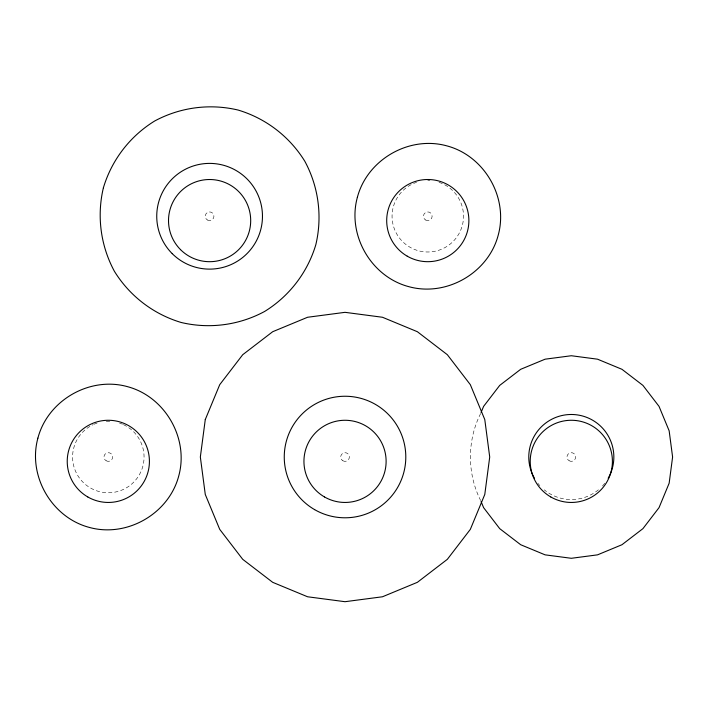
<?xml version="1.0" encoding="UTF-8"?>
<svg xmlns="http://www.w3.org/2000/svg" width="708" height="708" viewBox="0 0 708 708"><rect width="100%" height="100%" fill="white"/><g stroke="black" fill="none" stroke-linecap="round" stroke-linejoin="round"><path stroke-width="0.53" stroke-dasharray="3.54 2.66" d="M480.652 413.499C467.032 440.367 467.032 473.67 480.652 500.529M439.022 182.337A35.727 35.727 0 0 1 457.457 236.171A35.727 35.727 0 0 1 400.648 239.499A35.727 35.727 0 0 1 412.684 183.876M413.631 183.452A35.727 35.727 0 0 1 416.561 182.337M427.791 180.522A35.727 35.727 0 0 1 429.853 180.584M123.431 424.632A35.727 35.727 0 0 1 136.352 479.183A35.727 35.727 0 0 1 80.296 479.183A35.727 35.727 0 0 1 93.217 424.632M94.164 424.207A35.727 35.727 0 0 1 97.093 423.092M106.253 421.349A35.727 35.727 0 0 1 110.386 421.349M119.555 423.092A35.727 35.727 0 0 1 122.475 424.207M604.756 483.316A42.542 42.542 0 0 1 601.402 487.095M598.41 489.812A42.542 42.542 0 0 1 544.231 489.812M539.85 485.644A42.542 42.542 0 0 1 537.885 483.316M425.623 220.02A4.337 4.337 0 0 0 432.128 216.259A4.337 4.337 0 0 0 425.623 212.497A4.337 4.337 0 0 0 425.623 220.02M207.435 220.02A4.337 4.337 0 0 0 213.94 216.259A4.337 4.337 0 0 0 207.435 212.497A4.337 4.337 0 0 0 207.435 220.02M106.156 460.775A4.337 4.337 0 0 0 112.66 457.014A4.337 4.337 0 0 0 106.156 453.262A4.337 4.337 0 0 0 106.156 460.775M569.152 460.775A4.337 4.337 0 0 0 575.657 457.014A4.337 4.337 0 0 0 569.152 453.262A4.337 4.337 0 0 0 569.152 460.775M342.858 460.775A4.337 4.337 0 0 0 349.371 457.014A4.337 4.337 0 0 0 342.858 453.262A4.337 4.337 0 0 0 342.858 460.775"/><path stroke-width="1.06" d="M481.077 412.481L483.608 406.374L499.706 385.4L520.681 369.302L545.107 359.186L571.321 355.735L597.534 359.186L621.96 369.302L642.935 385.4L659.033 406.374L669.149 430.8L672.6 457.014L669.149 483.228L659.033 507.654L642.935 528.637L621.96 544.726L597.534 554.851L571.321 558.293L545.107 554.851L520.681 544.726L499.706 528.637L483.608 507.654L481.077 501.547M534.478 478.289A42.542 42.542 0 0 1 571.321 414.481A42.542 42.542 0 0 1 608.154 478.289M37.887 438.146C27.55 475.776 51.684 517.592 89.447 527.451C127.086 537.788 168.893 513.654 178.761 475.891C189.098 438.252 164.955 396.445 127.192 386.577C89.562 376.24 47.746 400.383 37.887 438.146M103.386 187.797C96.686 216.037 100.598 245.694 114.369 271.244C129.608 295.944 153.335 314.157 181.142 322.476C209.382 329.176 239.039 325.264 264.58 311.485C289.289 296.254 307.502 272.527 315.821 244.72C322.512 216.48 318.609 186.823 304.829 161.274C289.599 136.573 265.872 118.36 238.065 110.041C209.825 103.341 180.168 107.253 154.618 121.033C129.918 136.263 111.705 159.99 103.386 187.797M205.276 419.57L200.346 457.014L205.276 494.467L219.728 529.363L242.72 559.329L272.686 582.321L307.582 596.773L345.026 601.703L382.479 596.773L417.375 582.321L447.341 559.329L470.333 529.363L484.785 494.467L489.715 457.014L484.785 419.57L470.333 384.674L447.341 354.708L417.375 331.716L382.479 317.264L345.026 312.334L307.582 317.264L272.686 331.716L242.72 354.708L219.728 384.674L205.276 419.57M357.354 197.382C347.017 235.021 371.151 276.828 408.914 286.696C446.553 297.033 488.361 272.89 498.228 235.136C508.565 197.497 484.422 155.689 446.659 145.821C409.029 135.485 367.222 159.619 357.354 197.382M407.242 256.181A41.091 41.091 0 0 0 468.882 220.595A41.091 41.091 0 0 0 407.242 185.009A41.091 41.091 0 0 0 407.242 256.181M180.549 249.659A41.091 41.091 0 0 0 249.296 231.233A41.091 41.091 0 0 0 198.966 180.912A41.091 41.091 0 0 0 180.549 249.659M172.221 253.641A52.87 52.87 0 0 0 260.668 229.941A52.87 52.87 0 0 0 195.921 165.194A52.87 52.87 0 0 0 172.221 253.641M87.774 496.945A41.091 41.091 0 0 0 149.415 461.359A41.091 41.091 0 0 0 87.774 425.774A41.091 41.091 0 0 0 87.774 496.945M550.771 496.945A41.091 41.091 0 0 0 612.411 461.359A41.091 41.091 0 0 0 550.771 425.774A41.091 41.091 0 0 0 550.771 496.945M324.485 496.945A41.091 41.091 0 0 0 386.117 461.359A41.091 41.091 0 0 0 324.485 425.774A41.091 41.091 0 0 0 324.485 496.945M314.644 509.645A60.764 60.764 0 0 0 405.799 457.014A60.764 60.764 0 0 0 314.644 404.392A60.764 60.764 0 0 0 314.644 509.645"/></g></svg>
